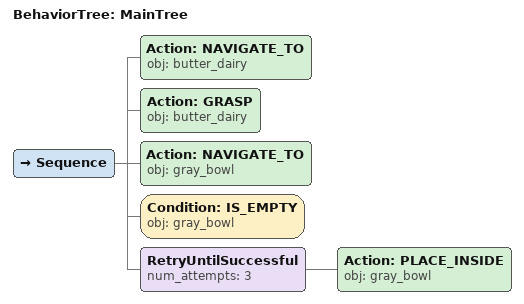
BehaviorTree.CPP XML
<root main_tree_to_execute="MainTree">
  <BehaviorTree ID="MainTree">
    <Sequence>
      <!-- Navigate to butter_dairy -->
      <Action ID="NAVIGATE_TO" obj="butter_dairy" />
      <!-- Grasp butter_dairy -->
      <Action ID="GRASP" obj="butter_dairy" />
      <!-- Navigate to gray_bowl -->
      <Action ID="NAVIGATE_TO" obj="gray_bowl" />
      <!-- Check gray_bowl is empty before PLACE_INSIDE -->
      <Condition ID="IS_EMPTY" obj="gray_bowl" />
      <!-- Retry PLACE_INSIDE gray_bowl up to 3 attempts -->
      <RetryUntilSuccessful num_attempts="3">
        <!-- Place inside gray_bowl -->
        <Action ID="PLACE_INSIDE" obj="gray_bowl" />
      </RetryUntilSuccessful>

    </Sequence>
  </BehaviorTree>
</root>
